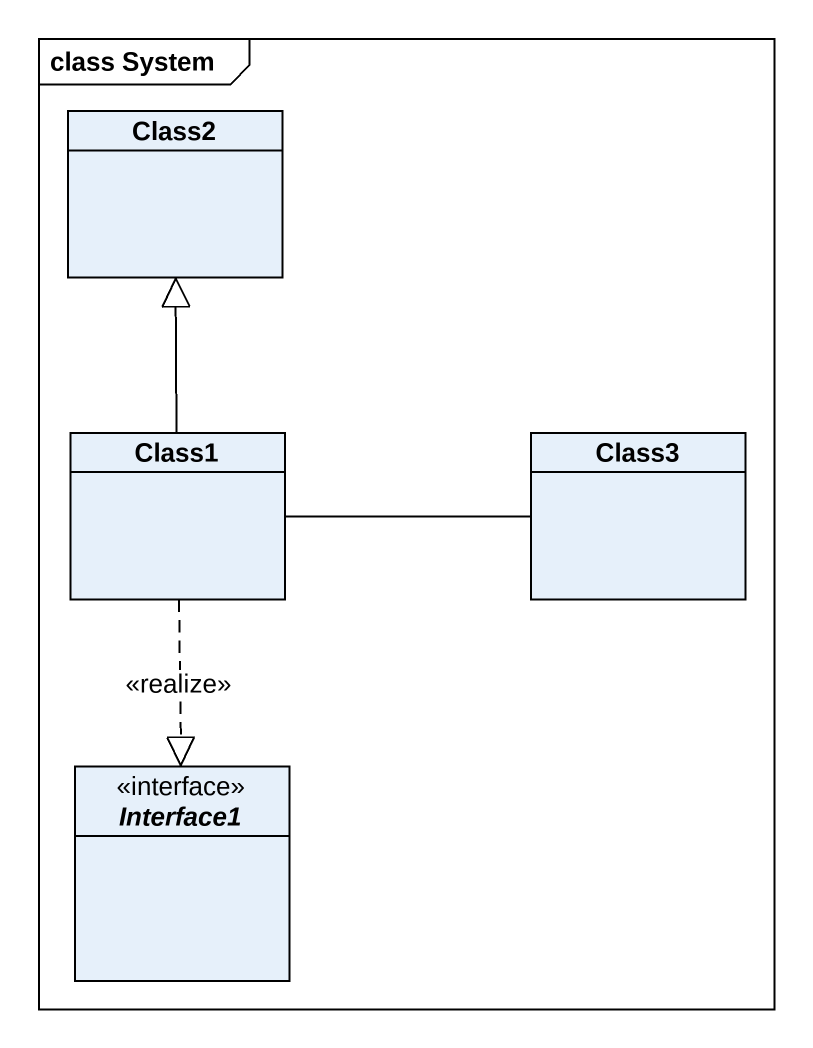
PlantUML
@startuml
mainframe class System
hide circle
hide empty members
class Class2
class Class1
class Class3
interface Interface1
Class1 -up-|> Class2
Class1 -right- Class3
Class1 ..|> Interface1 : <<realize>>
@enduml
